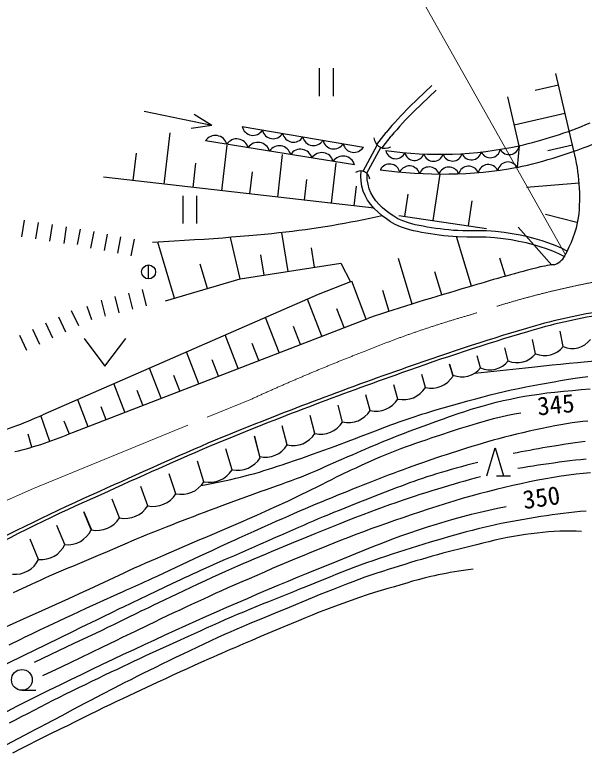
# Model space of a CAD drawing. Units: millimetres, scale not verified. Extents: x 40000 to 680000, y 20000 to 380000.
# Drawn here: x 180574 to 221526, y 273496 to 326600 of the extents above; entities that cross this region are included whole.
import ezdxf
from ezdxf.enums import TextEntityAlignment as Align

# ---------------------------------------------------------------- set-up
doc = ezdxf.new("R2010")
doc.units = ezdxf.units.MM
doc.header["$LTSCALE"] = 1000
doc.linetypes.add('CHAIN', pattern=[18.5, 12, -1.5, 3.5, -1.5])
for name, color, linetype, lineweight in [('M-BGD', 7, 'Continuous', 25), ('M-BMK', 2, 'CHAIN', 13), ('M-STR-HTXT', 7, 'Continuous', 13)]:
    doc.layers.add(name, color=color, linetype=linetype, lineweight=lineweight)
doc.styles.add('ＭＳ ゴシック', font='')
doc.styles.get('ＭＳ ゴシック').set_extended_font_data('MS Gothic')

msp = doc.modelspace()

# ---------------------------------------------------------------- linework, layer by layer
at = {"layer": 'M-BGD'}
for p, q in [((202476, 322756), (202476, 320756)), ((203476, 322756), (203476, 320756)), ((220776, 316814), (219479, 322388)), ((208987, 320003), (210574, 321503)), ((218005, 321187), (219668, 321574)), ((209299, 319678), (210883, 321176)), ((216836, 317182), (216021, 320708)), ((194749, 318643), (189875, 319649)), ((194749, 318643), (193472, 319431)), ((216488, 318686), (220143, 319536)), ((194749, 318643), (193265, 318426)), ((191326, 314429), (191751, 318114)), ((196932, 318557), (205644, 317083)), ((206609, 317265), (207292, 318146)), ((206993, 317026), (207644, 317865)), ((205005, 315812), (194296, 317541)), ((195475, 313950), (195854, 317233)), ((205620, 315349), (206647, 317226)), ((205885, 315208), (206898, 317060)), ((216836, 317182), (216701, 315630)), ((218916, 316830), (220677, 317240)), ((189099, 314686), (189326, 316651)), ((199481, 313488), (199835, 316552)), ((193401, 314190), (193602, 315932)), ((203353, 313041), (203689, 315951)), ((206414, 312688), (186960, 314933)), ((197478, 313719), (197661, 315306)), ((211143, 315147), (210645, 311795)), ((201417, 313264), (201589, 314758)), ((217366, 314212), (221167, 314514)), ((204987, 312852), (205151, 314276)), ((192650, 313581), (192650, 311581)), ((193650, 313581), (193650, 311581)), ((208848, 313693), (208610, 312098)), ((213439, 313220), (213171, 311419)), ((181253, 311822), (181067, 310637)), ((208191, 312160), (214507, 311221)), ((221006, 311672), (218734, 312239)), ((182261, 311665), (182075, 310479)), ((183269, 311507), (183083, 310321)), ((184277, 311349), (184091, 310163)), ((219198, 308596), (216767, 311328)), ((185285, 311191), (185067, 310070)), ((186252, 311006), (186027, 309828)), ((187219, 310822), (186994, 309643)), ((200225, 308150), (199789, 310937)), ((188185, 310637), (187960, 309458)), ((189152, 310452), (188927, 309274)), ((192064, 306217), (190872, 310256)), ((196791, 307612), (196087, 310590)), ((213415, 307083), (212347, 310650)), ((202128, 308448), (201909, 309841)), ((198508, 307881), (198279, 309346)), ((209154, 305797), (208172, 309077)), ((215861, 307794), (215469, 309103)), ((190198, 307607), (190198, 308607)), ((194428, 306915), (193910, 308667)), ((204030, 308746), (204710, 307386)), ((190198, 308107), (190199, 308107)), ((211281, 306451), (210785, 308109)), ((204710, 307386), (202390, 306487)), ((205856, 304721), (204807, 307437)), ((202390, 306487), (182583, 297837)), ((189072, 305422), (188774, 306585)), ((190058, 305675), (189760, 306838)), ((207502, 305270), (207055, 306763)), ((187099, 304917), (186801, 306080)), ((188085, 305170), (187788, 306332)), ((202659, 303487), (201629, 306155)), ((186113, 304665), (185773, 305628)), ((204257, 304104), (203738, 305450)), ((184247, 303777), (183731, 304861)), ((185180, 304221), (184664, 305304)), ((199590, 302302), (198610, 304838)), ((183314, 303333), (182798, 304417)), ((184794, 296587), (205969, 304765)), ((182380, 302889), (181865, 303973)), ((201125, 302894), (200622, 304195)), ((220003, 302740), (219788, 303845)), ((181447, 302446), (180932, 303529)), ((196643, 301164), (195712, 303575)), ((218026, 302228), (217803, 303252)), ((198117, 301733), (197639, 302970)), ((193814, 300071), (192929, 302361)), ((216047, 301716), (215818, 302660)), ((195229, 300617), (194775, 301792)), ((214068, 301203), (213832, 302067)), ((191097, 299021), (190257, 301196)), ((212091, 300621), (211847, 301474)), ((211847, 301474), (212088, 300689)), ((192455, 299546), (192024, 300662)), ((210103, 299794), (209841, 300736)), ((188488, 298014), (187691, 300077)), ((189792, 298518), (189383, 299577)), ((208115, 298968), (207835, 299997)), ((206127, 298141), (205830, 299258)), ((185090, 298932), (185840, 296991)), ((204139, 297315), (203824, 298520)), ((186767, 298422), (187127, 297488)), ((183094, 295924), (182442, 297773)), ((184095, 297402), (184488, 296457)), ((202150, 296488), (201818, 297781)), ((200161, 295662), (199812, 297043)), ((181796, 295508), (181527, 296430)), ((198225, 294747), (197806, 296304)), ((197806, 296304), (198172, 294835)), ((196202, 293883), (195762, 295397)), ((194179, 293018), (193717, 294490)), ((192156, 292154), (191673, 293583)), ((215226, 293453), (216226, 293453)), ((190132, 291289), (189628, 292676)), ((188108, 290424), (187584, 291769)), ((186064, 289560), (185539, 290863)), ((185539, 290863), (186084, 289558)), ((184176, 288499), (183605, 289882)), ((182288, 287438), (181671, 288901)), ((181087, 278020), (182087, 278020))]:
    msp.add_line(p, q, dxfattribs=at)
for points in [[(220095, 309206), (219693, 309405), (219270, 309589), (218825, 309760), (218359, 309917), (217871, 310060), (217361, 310189), (216830, 310305), (216277, 310406), (215701, 310492), (215101, 310562), (214463, 310603), (213786, 310615), (213093, 310619), (212407, 310632), (211749, 310675), (211429, 310710), (211105, 310748), (210781, 310791), (210460, 310838), (210143, 310890), (209835, 310945), (209538, 311004), (209254, 311068), (208987, 311135), (208740, 311207), (208303, 311360), (207930, 311527), (207602, 311711), (207300, 311916), (207005, 312142), (206710, 312395), (206428, 312671), (206170, 312967), (205946, 313277), (205767, 313596), (205632, 313926), (205533, 314269), (205473, 314625), (205454, 314993), (205478, 315371)], [(220306, 309596), (219886, 309806), (219444, 310001), (218982, 310181), (218498, 310346), (217993, 310495), (217466, 310629), (216918, 310748), (216349, 310852), (215759, 310939), (215149, 311011), (214833, 311036), (214504, 311053), (214167, 311062), (213823, 311066), (213130, 311069), (212785, 311073), (212446, 311082), (212116, 311098), (211796, 311124), (211482, 311158), (211165, 311195), (210850, 311238), (210538, 311284), (210233, 311334), (209936, 311388), (209651, 311445), (209380, 311506), (209125, 311570), (208889, 311637), (208478, 311780), (208133, 311936), (207833, 312106), (207560, 312293), (207293, 312498), (207027, 312724), (206776, 312968), (206548, 313228), (206350, 313504), (206191, 313793), (206069, 314094), (205980, 314411), (205925, 314741), (205905, 315085), (205909, 315185)], [(206999, 312147), (206550, 312047), (206101, 311949), (205651, 311855), (205201, 311765), (204748, 311677), (204292, 311592), (203832, 311511), (203368, 311432), (202898, 311356), (202422, 311282), (201946, 311212), (201476, 311146), (201008, 311083), (200536, 311024), (200057, 310967), (199567, 310912), (199060, 310858), (198533, 310805), (197981, 310753), (197400, 310700), (196794, 310648), (196172, 310597), (195531, 310547), (194872, 310499), (194193, 310451), (193494, 310404), (192773, 310358), (192030, 310313), (191264, 310268), (190474, 310224)], [(191415, 306025), (196791, 307612), (204030, 308746)], [(185555, 303319), (187055, 301319), (188555, 303319)], [(213652, 300821), (217310, 301221), (217967, 301291), (218602, 301357), (219214, 301419), (219824, 301479), (220433, 301537), (221044, 301594), (222270, 301703)], [(193989, 292761), (194352, 292825), (194712, 292892), (195068, 292962), (195421, 293034), (195771, 293110), (196119, 293188), (196465, 293269), (196809, 293353), (197152, 293441), (197495, 293531), (197833, 293624), (198165, 293719), (198493, 293817), (198818, 293918), (199143, 294022), (199469, 294130), (199800, 294241), (200138, 294355), (200840, 294595), (201210, 294723), (201596, 294859), (201991, 295000), (202394, 295145), (202800, 295293), (203205, 295441), (203605, 295589), (204739, 296009), (205087, 296139), (205424, 296268), (205753, 296394), (206698, 296761), (207004, 296879), (207307, 296994), (207608, 297106), (207910, 297215), (208209, 297321), (208502, 297423), (208791, 297522), (209076, 297618), (209359, 297712), (209641, 297803), (209923, 297894), (210206, 297983), (210491, 298072), (210780, 298161), (211370, 298338), (211971, 298512), (212570, 298681), (213158, 298842), (213723, 298993), (214256, 299133), (214766, 299263), (215265, 299386), (215762, 299503), (216270, 299617), (216794, 299728), (217327, 299834), (217860, 299936), (218384, 300034), (219364, 300213), (219811, 300294), (220255, 300371), (220716, 300446), (221219, 300522), (221776, 300599)], [(180484, 285056), (180802, 285204), (181769, 285652), (182094, 285802), (182421, 285951), (182748, 286098), (183077, 286244), (183407, 286389), (183741, 286533), (184077, 286676), (184414, 286818), (184753, 286960), (186100, 287525), (186432, 287665), (186759, 287805), (187081, 287943), (188353, 288492), (188675, 288630), (189003, 288769), (189339, 288910), (189683, 289052), (190035, 289196), (190393, 289340), (190756, 289486), (191124, 289633), (191497, 289781), (191874, 289930), (192255, 290079), (192640, 290228), (193028, 290378), (193419, 290528), (193817, 290680), (194225, 290834), (194640, 290989), (195060, 291146), (195482, 291302), (196321, 291611), (197533, 292057), (197918, 292197), (198298, 292333), (198672, 292466), (199406, 292725), (199767, 292853), (200125, 292982), (200479, 293113), (200832, 293246), (201183, 293382), (201532, 293523), (201877, 293666), (202219, 293812), (202558, 293958), (202895, 294106), (203887, 294545), (204213, 294688), (204536, 294828), (204855, 294965), (205476, 295233), (205782, 295366), (206085, 295496), (206388, 295626), (206693, 295755), (206999, 295883), (207309, 296011), (207625, 296138), (207947, 296265), (208276, 296393), (208609, 296521), (208946, 296648), (209282, 296774), (209617, 296898), (209949, 297020), (210274, 297139), (210592, 297254), (211198, 297472), (211489, 297577), (211774, 297679), (212053, 297778), (212328, 297874), (212600, 297967), (212868, 298057), (213135, 298145), (213400, 298229), (213666, 298311), (214188, 298464), (214697, 298605), (215199, 298734), (215703, 298854), (216213, 298966), (216725, 299070), (217232, 299164), (217746, 299249), (218276, 299328), (218833, 299403), (219423, 299472), (220039, 299535), (220672, 299592), (221313, 299645), (221953, 299694)], [(216979, 297952), (216520, 297876), (216033, 297780), (215518, 297665), (214977, 297533), (214411, 297384), (213816, 297216), (213192, 297027), (212543, 296823), (211876, 296605), (211195, 296379), (210490, 296143), (210127, 296021), (209758, 295895), (209387, 295767), (209014, 295636), (208642, 295503), (208272, 295366), (207906, 295227), (207545, 295084), (207189, 294939), (206837, 294790), (206487, 294638), (206138, 294483), (205791, 294325), (205445, 294165), (205098, 294003), (204750, 293840), (204051, 293509), (203698, 293340), (203341, 293166), (202982, 292989), (202623, 292809), (201550, 292271), (201199, 292096), (200852, 291926), (200511, 291762), (200177, 291604), (199851, 291451), (199530, 291302), (199213, 291156), (198898, 291012), (198584, 290869), (198269, 290727), (197950, 290585), (197627, 290442), (197298, 290296), (196966, 290151), (196637, 290009), (196307, 289869), (195976, 289728), (194231, 288992), (193851, 288830), (191273, 287724), (190829, 287532), (190393, 287342), (189969, 287155), (189562, 286974), (189171, 286798), (188791, 286625), (188421, 286454), (188057, 286284), (187699, 286116), (186629, 285614), (186266, 285445), (185897, 285274), (185526, 285104), (185160, 284937), (184430, 284605), (182511, 283734), (181183, 283129), (179703, 282455)], [(221790, 297387), (221423, 297349), (221047, 297305), (220659, 297252), (220258, 297191), (219839, 297119), (219402, 297037), (218952, 296948), (218493, 296852), (218029, 296751), (217565, 296645), (217104, 296537), (216652, 296429), (216211, 296320), (215787, 296213), (215377, 296107), (214975, 295998), (214581, 295887), (214194, 295775), (213813, 295661), (213437, 295546), (213065, 295431), (212696, 295314), (212330, 295198), (211966, 295081), (211606, 294965), (211254, 294849), (210908, 294733), (210566, 294616), (210226, 294498), (209888, 294379), (209548, 294259), (209206, 294136), (208860, 294010), (208509, 293882), (208153, 293750), (207795, 293617), (207435, 293481), (207073, 293344), (206709, 293204), (206344, 293062), (205977, 292919), (205608, 292774), (205238, 292627), (204866, 292478), (204494, 292329), (204120, 292178), (203744, 292025), (203367, 291870), (202988, 291714), (202608, 291556), (202225, 291395), (201840, 291233), (201452, 291068), (201061, 290901), (200661, 290728), (200249, 290548), (199828, 290363), (199404, 290176), (198980, 289987), (198561, 289800), (197755, 289438), (196692, 288959), (196391, 288822), (196109, 288694), (195842, 288572), (195583, 288452), (195325, 288333), (194790, 288084), (193843, 287644), (193478, 287473), (190789, 286211), (190462, 286060), (190172, 285927), (189918, 285812), (189689, 285710), (189477, 285615), (188831, 285329), (188580, 285217), (188295, 285089), (187964, 284939), (186681, 284351), (185681, 283892), (184672, 283427), (184194, 283206), (183747, 282998), (183345, 282810), (182985, 282641), (182654, 282484), (182347, 282337), (182059, 282199), (181785, 282066), (181519, 281936), (181257, 281807), (180992, 281677), (180148, 281260)], [(221585, 295920), (221229, 295870), (220879, 295819), (220535, 295767), (220195, 295715), (219524, 295609), (219192, 295556), (218866, 295502), (218544, 295447), (218227, 295392), (217914, 295335), (217606, 295278), (217301, 295221), (217001, 295163), (216703, 295105), (216410, 295046)], [(214526, 293453), (215126, 295453), (215726, 293453)], [(213866, 294406), (213466, 294304), (213076, 294201), (212696, 294098), (212323, 293995), (211958, 293892), (211600, 293788), (211247, 293683), (210900, 293577), (210557, 293470), (210217, 293361), (209887, 293253), (209573, 293146), (209269, 293039), (208972, 292931), (208677, 292822), (208381, 292710), (208079, 292595), (206349, 291929), (205952, 291775), (205545, 291616), (205132, 291454), (204718, 291290), (204306, 291126), (203900, 290963), (203505, 290803), (203125, 290647), (202756, 290494), (202391, 290341), (202031, 290187), (201676, 290034), (201326, 289883), (200982, 289733), (199673, 289161), (199368, 289028), (198791, 288776), (198243, 288535), (196296, 287679), (195707, 287421), (195113, 287161), (194521, 286898), (193934, 286634), (193644, 286501), (193355, 286368), (193068, 286234), (192781, 286100), (192495, 285965), (191922, 285694), (189565, 284574), (188967, 284289), (188379, 284007), (188090, 283868), (187530, 283598), (186985, 283335), (186445, 283072), (185324, 282527), (184726, 282234), (181912, 280856), (181268, 280544), (178650, 279274)], [(221663, 294648), (221276, 294605), (220889, 294560), (220501, 294514), (220113, 294466), (219729, 294417), (219348, 294366), (218970, 294314), (218594, 294260), (218221, 294204), (217850, 294147), (217480, 294089), (217111, 294029), (216742, 293968)], [(214066, 293365), (213695, 293269), (213320, 293169), (212941, 293065), (212557, 292958), (212168, 292847), (211773, 292732), (211373, 292612), (210967, 292488), (210555, 292360), (210136, 292227), (209712, 292090), (209287, 291951), (208859, 291809), (208424, 291662), (207983, 291511), (207533, 291354), (207073, 291190), (206600, 291019), (206114, 290840), (205613, 290651), (205085, 290449), (204527, 290231), (203948, 290001), (203354, 289762), (202754, 289519), (202156, 289274), (201567, 289032), (200449, 288571), (199009, 287975), (198583, 287798), (198174, 287627), (197775, 287459), (197381, 287291), (196985, 287121), (196581, 286945), (196163, 286760), (195724, 286565), (195259, 286355), (194769, 286130), (194263, 285896), (193748, 285656), (193233, 285415), (192724, 285175), (192231, 284942), (190920, 284319), (190559, 284146), (190228, 283987), (189924, 283839), (189642, 283701), (189378, 283570), (188638, 283204), (188394, 283084), (188144, 282962), (187674, 282734), (187254, 282531), (186835, 282330), (186371, 282109), (185500, 281695), (184831, 281378), (183712, 280850), (181957, 280025)], [(221976, 293667), (221461, 293617), (220939, 293560), (220408, 293494), (219869, 293418), (219319, 293331), (218757, 293233), (218182, 293124), (217596, 293006), (217000, 292879), (216398, 292744), (215791, 292601), (215182, 292452), (214572, 292297), (213965, 292138), (213361, 291974), (212757, 291804), (212146, 291624), (211532, 291437), (210916, 291243), (210300, 291044), (209688, 290842), (209080, 290638), (208480, 290432), (207889, 290227), (207310, 290025), (206744, 289824), (206190, 289622), (205646, 289420), (205110, 289217), (204578, 289013), (204049, 288806), (203521, 288597), (202990, 288385), (202455, 288170), (201913, 287950), (201361, 287725), (200799, 287492), (200231, 287254), (199660, 287012), (199090, 286769), (198526, 286526), (197970, 286285), (197426, 286049), (196899, 285818), (196392, 285595), (195908, 285381), (195444, 285174), (194997, 284973), (194563, 284776), (194137, 284581), (193716, 284387), (193295, 284192), (192870, 283994), (192438, 283792), (191994, 283583), (191541, 283369), (191085, 283152), (190626, 282932), (190165, 282710), (189237, 282260), (188301, 281807), (187832, 281579), (186889, 281126), (184506, 279983), (183542, 279522), (182573, 279060)], [(215923, 291224), (215295, 291096), (214666, 290959), (214037, 290812), (213407, 290656), (212776, 290491), (212143, 290317), (211509, 290135), (210872, 289945), (210233, 289746), (209591, 289539), (208949, 289323), (208308, 289096), (207668, 288860), (207026, 288614), (206381, 288361), (205731, 288101), (205076, 287835), (203739, 287290), (201654, 286443), (200938, 286149), (200215, 285850), (199485, 285546), (198751, 285237), (198014, 284925), (197276, 284610), (196539, 284292), (195803, 283971), (195069, 283648), (194333, 283322), (193595, 282992), (192856, 282658), (192115, 282321), (191372, 281981), (190627, 281637), (189880, 281290), (189131, 280940), (188379, 280587), (187625, 280230), (186867, 279870), (186107, 279507), (185344, 279141), (184580, 278771), (183814, 278398), (183048, 278022), (182282, 277642), (181517, 277260), (180752, 276875), (179982, 276482)], [(221659, 290907), (221242, 290875), (220832, 290836), (220425, 290791), (220021, 290741), (219618, 290686), (219215, 290629), (218811, 290569), (218403, 290509), (217994, 290447), (217588, 290382), (217182, 290313), (216778, 290242), (216373, 290167), (215967, 290088), (215559, 290005), (215148, 289917), (214734, 289826), (214316, 289729), (213895, 289627), (213471, 289521), (213046, 289409), (212618, 289294), (212187, 289174), (211754, 289051), (211319, 288925), (210881, 288795), (210440, 288663), (209996, 288528), (209547, 288390), (209092, 288249), (208633, 288104), (208170, 287956), (207705, 287805), (207241, 287651), (206777, 287495), (206317, 287337), (205861, 287177), (205411, 287015), (204967, 286851), (204527, 286684), (204092, 286515), (203660, 286343), (203229, 286169), (202798, 285993), (201499, 285462), (201059, 285284), (200615, 285106), (198817, 284388), (198365, 284206), (197914, 284023), (197464, 283838), (197017, 283652), (196572, 283464), (196128, 283273), (195683, 283079), (195237, 282882), (194792, 282684), (194349, 282484), (193909, 282285), (193043, 281891), (192205, 281509), (191414, 281150), (191036, 280977), (190664, 280807), (190295, 280637), (189925, 280466), (189550, 280292), (189166, 280113), (188770, 279927), (188358, 279731), (187929, 279527), (187485, 279316), (187031, 279098), (186568, 278876), (186100, 278650), (185629, 278422), (185158, 278192), (184689, 277962), (184227, 277733), (183773, 277506), (183320, 277278), (182862, 277046), (182402, 276810), (181942, 276573), (181487, 276337), (181038, 276104), (180600, 275874), (180174, 275651)], [(221341, 289447), (220956, 289463), (220566, 289470), (220171, 289467), (219771, 289456), (219367, 289437), (218959, 289410), (218547, 289375), (218132, 289333), (217715, 289284), (217296, 289229), (216871, 289165), (216437, 289089), (215998, 289003), (215554, 288910), (215109, 288810), (214665, 288706), (214223, 288600), (213787, 288492), (212531, 288182), (212132, 288080), (211741, 287978), (211355, 287874), (210971, 287769), (210589, 287662), (210206, 287552), (209820, 287439), (209428, 287322), (209030, 287202), (208628, 287079), (208226, 286955), (207825, 286830), (207421, 286702), (207014, 286571), (206602, 286435), (206185, 286294), (205759, 286146), (205325, 285992), (204881, 285829), (204422, 285656), (203948, 285472), (203462, 285279), (202969, 285080), (202470, 284876), (201970, 284669), (200030, 283864), (199576, 283677), (198271, 283143), (197846, 282968), (197420, 282791), (196990, 282609), (196553, 282422), (196107, 282228), (195647, 282023), (195172, 281808), (194681, 281582), (194180, 281349), (193671, 281109), (193160, 280866), (192649, 280622), (192142, 280377), (191644, 280136), (191158, 279899), (190688, 279668), (190232, 279444), (189788, 279222), (189352, 279003), (188924, 278786), (188501, 278571), (188084, 278356), (187669, 278143), (186844, 277715), (186430, 277500), (186015, 277284), (185599, 277066), (185185, 276848), (184772, 276629), (183956, 276196), (182771, 275565), (182390, 275364), (182021, 275169), (181667, 274983), (179973, 274096)], [(213532, 286741), (213180, 286691), (212840, 286640), (212512, 286588), (212196, 286536), (211890, 286483), (211594, 286429), (211307, 286375), (211029, 286320), (210759, 286264), (210496, 286208), (210013, 286093), (209584, 285977), (209180, 285858), (208775, 285734), (208340, 285605), (207880, 285473), (207413, 285340), (206933, 285201), (206435, 285050), (205914, 284884), (205356, 284696), (204764, 284491), (204159, 284275), (203563, 284057), (202996, 283844), (202469, 283638), (201968, 283435), (201477, 283231), (200980, 283022), (200459, 282804), (199913, 282578), (199354, 282344), (198784, 282106), (198204, 281861), (197617, 281612), (197012, 281353), (196702, 281220), (196388, 281085), (196074, 280949), (195761, 280814), (195451, 280679), (195146, 280546), (194849, 280415), (194560, 280288), (194010, 280043), (193486, 279807), (192976, 279575), (192467, 279342), (191946, 279102), (191407, 278853), (190857, 278597), (188780, 277626), (188332, 277419), (187893, 277216), (187448, 277006), (186976, 276780), (186468, 276530), (185934, 276263), (184860, 275722), (184356, 275470), (183896, 275245), (183050, 274837), (182612, 274623), (182131, 274382), (181593, 274107), (181016, 273808), (180419, 273496)]]:
    msp.add_lwpolyline(points, dxfattribs=at)
for centre, radius in [((190198, 308107), 500), ((181087, 278770), 750)]:
    msp.add_circle(centre, radius, dxfattribs=at)
for centre, radius, start, end in [((224739, 303922), 22510, 134.4091, 140.8119), ((224739, 303922), 22060, 134.4193, 140.7978), ((209975, 347310), 30900, 282.8299, 292.81), ((197707, 318722), 792, 192.0452, 328.7539), ((199159, 318477), 792, 192.0452, 328.7539), ((195005, 317071), 850, 15.1586, 146.5003), ((196535, 316824), 850, 15.1586, 146.5003), ((200611, 318231), 792, 192.0452, 328.7539), ((202063, 317985), 792, 192.0452, 328.7539), ((203515, 317740), 792, 192.0452, 328.7539), ((207210, 317804), 807, 183.6469, 299.9959), ((198065, 316577), 850, 15.1586, 146.5003), ((199595, 316330), 850, 15.1586, 146.5003), ((204967, 317494), 792, 192.0452, 328.7539), ((211098, 343522), 26958, 261.809, 282.2899), ((216120, 317260), 720, 207.8785, 353.7755), ((209975, 347310), 32387, 281.9874, 292.7589), ((201124, 316083), 850, 15.1586, 146.5003), ((202654, 315837), 850, 15.1586, 146.5003), ((207965, 316968), 720, 190.3234, 336.2204), ((209325, 316843), 720, 193.2492, 339.1463), ((210689, 316787), 720, 196.1751, 342.0721), ((212054, 316801), 720, 199.1009, 344.998), ((213417, 316885), 720, 202.0268, 347.9238), ((214773, 317038), 720, 204.9526, 350.8496), ((208074, 313475), 13134, 353.5417, 14.7306), ((204184, 315590), 850, 15.1586, 146.5003), ((216044, 315264), 752, 29.0614, 168.5794), ((207533, 315117), 752, 13.401, 152.919), ((211253, 346135), 30988, 261.855, 280.1254), ((208949, 314980), 752, 16.011, 155.5291), ((210370, 314907), 752, 18.6211, 158.1392), ((211793, 314900), 752, 21.2312, 160.7492), ((213215, 314957), 752, 23.8412, 163.3593), ((214633, 315078), 752, 26.4513, 165.9694), ((205453, 314720), 651, 4.6761, 124.1608), ((212358, 313645), 8920, 330.4709, 349.3542), ((219028, 309814), 1229, 285.3597, 332.6521), ((220272, 300153), 8525, 96.1846, 105.1406), ((248869, 189634), 122684, 104.55121, 106.90693), ((264612, 129252), 185051, 106.13366, 108.47571), ((229919, 261684), 44184, 99.4467, 106.4987), ((229919, 261684), 43934, 99.4467, 106.4986), ((266218, 139639), 171512, 106.54692, 109.73423), ((266218, 139639), 171262, 106.54696, 109.73449), ((220661, 304272), 1667, 246.7461, 322.2905), ((218684, 303759), 1667, 246.728, 322.3145), ((216706, 303247), 1667, 246.7236, 322.3275), ((214727, 302735), 1668, 246.7383, 322.3251), ((212746, 302224), 1670, 246.7797, 322.3012), ((300763, 38308), 278561, 109.38472, 112.31582), ((300763, 38308), 278311, 109.38456, 112.31544), ((210525, 301584), 1838, 256.7383, 328.4054), ((208537, 300759), 1840, 256.7637, 328.3788), ((206548, 299934), 1841, 256.7866, 328.3548), ((204559, 299109), 1842, 256.8074, 328.333), ((170501, 324217), 29015, 285.5666, 294.6076), ((202570, 298283), 1843, 256.8263, 328.3132), ((174550, 320337), 25865, 283.4679, 293.3314), ((200581, 297458), 1844, 256.8435, 328.2952), ((339437, -41386), 367013, 113.17706, 114.59936), ((339437, -41386), 366763, 113.17735, 114.59963), ((198592, 296632), 1845, 256.8593, 328.2786), ((196598, 295756), 1914, 258.0635, 328.2022), ((194576, 294888), 1912, 258.0038, 328.2679), ((192554, 294021), 1909, 257.9543, 328.3243), ((239574, 172346), 131122, 113.80003, 118.39964), ((239574, 172346), 130872, 113.79926, 118.40028), ((190531, 293154), 1908, 257.9163, 328.3701), ((188508, 292288), 1906, 257.8911, 328.4041), ((186484, 291422), 1906, 257.88, 328.4249), ((184379, 290348), 1860, 263.7173, 334.935), ((182492, 289285), 1858, 263.6882, 334.967), ((180605, 288223), 1857, 263.6634, 334.9943)]:
    msp.add_arc(centre, radius, start, end, dxfattribs=at)
at = {"layer": 'M-BMK'}
for p, q in [((181932, 292524), (197598, 298964)), ((177633, 290668), (181932, 292524))]:
    msp.add_line(p, q, dxfattribs=at)
for centre, radius, start, end in [((234474, 243394), 65145, 96.61656, 108.83598), ((233163, 235137), 72642, 105.75306, 112.21048), ((259373, 164055), 148380, 111.20487, 114.60305)]:
    msp.add_arc(centre, radius, start, end, dxfattribs=at)
at = {"layer": 'M-STR-HTXT'}
msp.add_line((220173, 309333), (199758, 345728), dxfattribs=at)

# ---------------------------------------------------------------- texts
at = {"layer": 'M-BGD', "style": 'ＭＳ ゴシック'}
for s, rotation, p in [('345', 5.548, (218244, 297388)), ('350', 8.13, (217261, 290658))]:
    msp.add_text(s, height=1320, rotation=rotation, dxfattribs=at).set_placement(p, align=Align.BOTTOM_LEFT)

doc.saveas('drawing.dxf')
